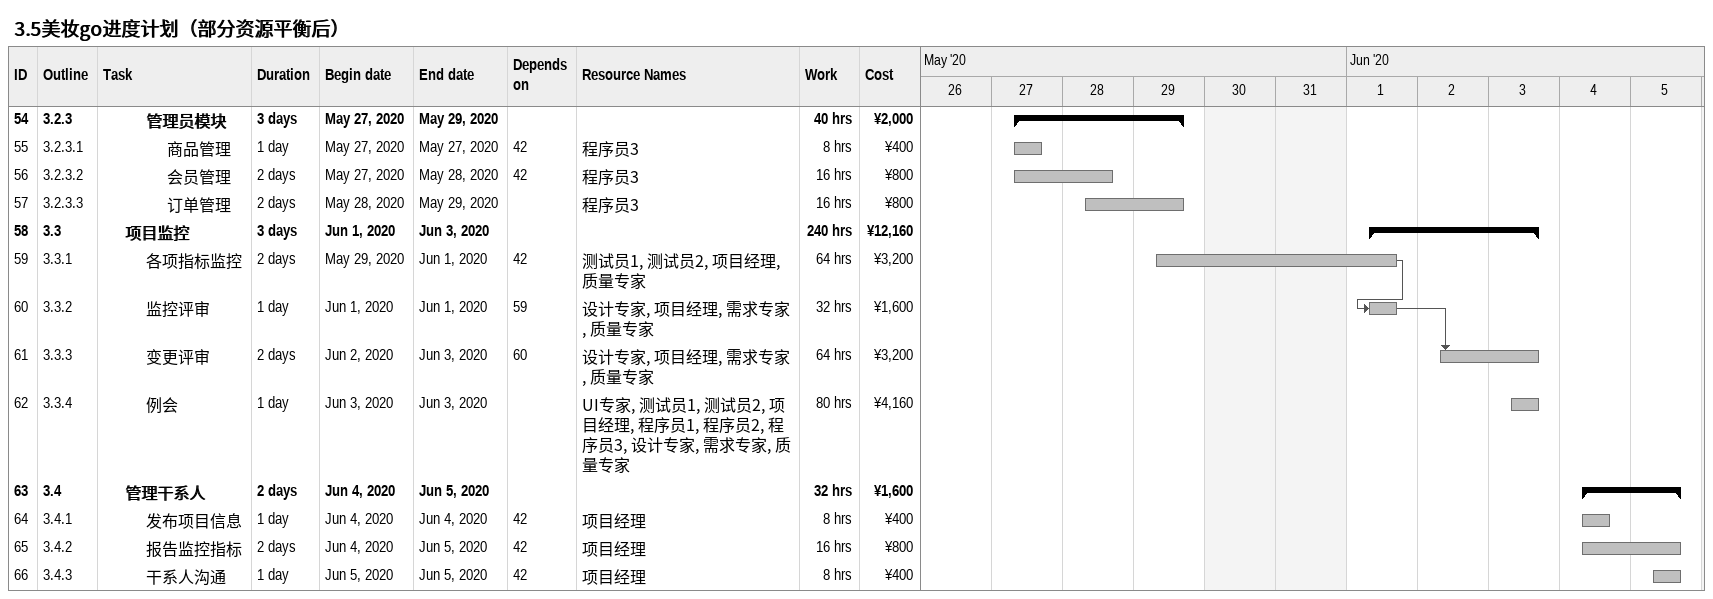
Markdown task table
3.5美妆go进度计划（部分资源平衡后）

| ID | WBS | Task | Duration | Start | Finish | Predecessors | Resources | Work (h) | Cost (¥) |
|---|---|---|---|---|---|---|---|---|---|
| 54 | 3.2.3 | **管理员模块** | 3d | 2020-05-27 | 2020-05-29 |  |  | 40 | 2000 |
| 55 | 3.2.3.1 | 商品管理 | 1d | 2020-05-27 | 2020-05-27 | 42 | 程序员3 | 8 | 400 |
| 56 | 3.2.3.2 | 会员管理 | 2d | 2020-05-27 | 2020-05-28 | 42 | 程序员3 | 16 | 800 |
| 57 | 3.2.3.3 | 订单管理 | 2d | 2020-05-28 | 2020-05-29 |  | 程序员3 | 16 | 800 |
| 58 | 3.3 | **项目监控** | 3d | 2020-06-01 | 2020-06-03 |  |  | 240 | 12160 |
| 59 | 3.3.1 | 各项指标监控 | 2d | 2020-05-29 | 2020-06-01 | 42 | 测试员1, 测试员2, 项目经理, 质量专家 | 64 | 3200 |
| 60 | 3.3.2 | 监控评审 | 1d | 2020-06-01 | 2020-06-01 | 59 | 设计专家, 项目经理, 需求专家, 质量专家 | 32 | 1600 |
| 61 | 3.3.3 | 变更评审 | 2d | 2020-06-02 | 2020-06-03 | 60 | 设计专家, 项目经理, 需求专家, 质量专家 | 64 | 3200 |
| 62 | 3.3.4 | 例会 | 1d | 2020-06-03 | 2020-06-03 |  | UI专家, 测试员1, 测试员2, 项目经理, 程序员1, 程序员2, 程序员3, 设计专家, 需求专家, 质量专家 | 80 | 4160 |
| 63 | 3.4 | **管理干系人** | 2d | 2020-06-04 | 2020-06-05 |  |  | 32 | 1600 |
| 64 | 3.4.1 | 发布项目信息 | 1d | 2020-06-04 | 2020-06-04 | 42 | 项目经理 | 8 | 400 |
| 65 | 3.4.2 | 报告监控指标 | 2d | 2020-06-04 | 2020-06-05 | 42 | 项目经理 | 16 | 800 |
| 66 | 3.4.3 | 干系人沟通 | 1d | 2020-06-05 | 2020-06-05 | 42 | 项目经理 | 8 | 400 |
